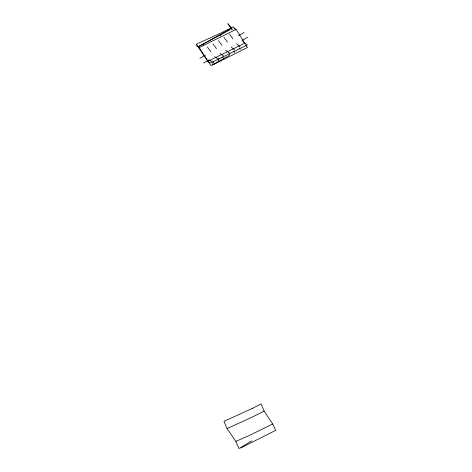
<?xml version="1.0" encoding="UTF-8"?>
<svg xmlns="http://www.w3.org/2000/svg" width="472" height="472" viewBox="0 0 472 472"><rect width="100%" height="100%" fill="white"/><g stroke="black" fill="none" stroke-linecap="round" stroke-linejoin="round"><path stroke-width="0.71" d="M231.209 29.754L231.569 28.379L227.988 23.6M203.544 44.923L203.904 43.548L231.569 28.379L232.454 29.482M220.153 35.961L220.512 34.592M213.521 61.342L212.624 64.782L229.209 55.489L229.929 52.764M218.152 61.679L219.049 58.262M252.355 408.392L261.069 403.943L264.131 411.118L272.698 423.992L249.122 435.562L235.835 441.373L227.061 428.558L223.999 421.354L252.355 408.392M264.131 411.118L250.903 417.744L227.061 428.558M240.732 447.521L251.759 440.866M199.933 58.292L205.45 55.059M238.561 35.66L244.083 32.426M203.515 63.065L209.031 59.832L212.418 61.909M247.664 37.205L242.142 40.439L245.635 44.008M198.382 46.716L220.524 34.786M221.144 34.456L229.752 29.807M198.364 46.516L203.904 43.548M197.314 45.501L196.435 45.931L199.084 47.619L210.76 65.455L212.843 64.906L247.57 47.401L245.841 45.554M199.084 47.619L236.1 29.394L244.738 43.218L247.387 44.899L210.583 63.018L207.928 61.336L196.305 44.215L219.734 33.589L233.374 26.798L234.944 29.152M207.928 61.336L244.738 43.218M233.976 28.049L236.1 29.394M214.553 56.599L217.952 58.929M220.07 53.371L223.492 55.944M225.587 50.138L229.026 52.958M231.109 46.905L234.56 49.979M236.625 43.672L240.1 46.993M198.877 47.229L199.874 48.244M233.852 51.283L234.737 52.38M239.381 48.162L240.266 49.265M222.353 56.953L223.687 58.622M228.017 24.037L231.599 28.81M229.463 34.12L233.044 38.893M223.946 37.353L227.528 42.126M218.43 40.586L222.005 45.359M212.907 43.813L216.489 48.592M207.391 47.047L210.972 51.826M235.835 441.373L238.885 448.4L240.956 447.851L275.695 430.346L272.698 423.998"/></g></svg>
